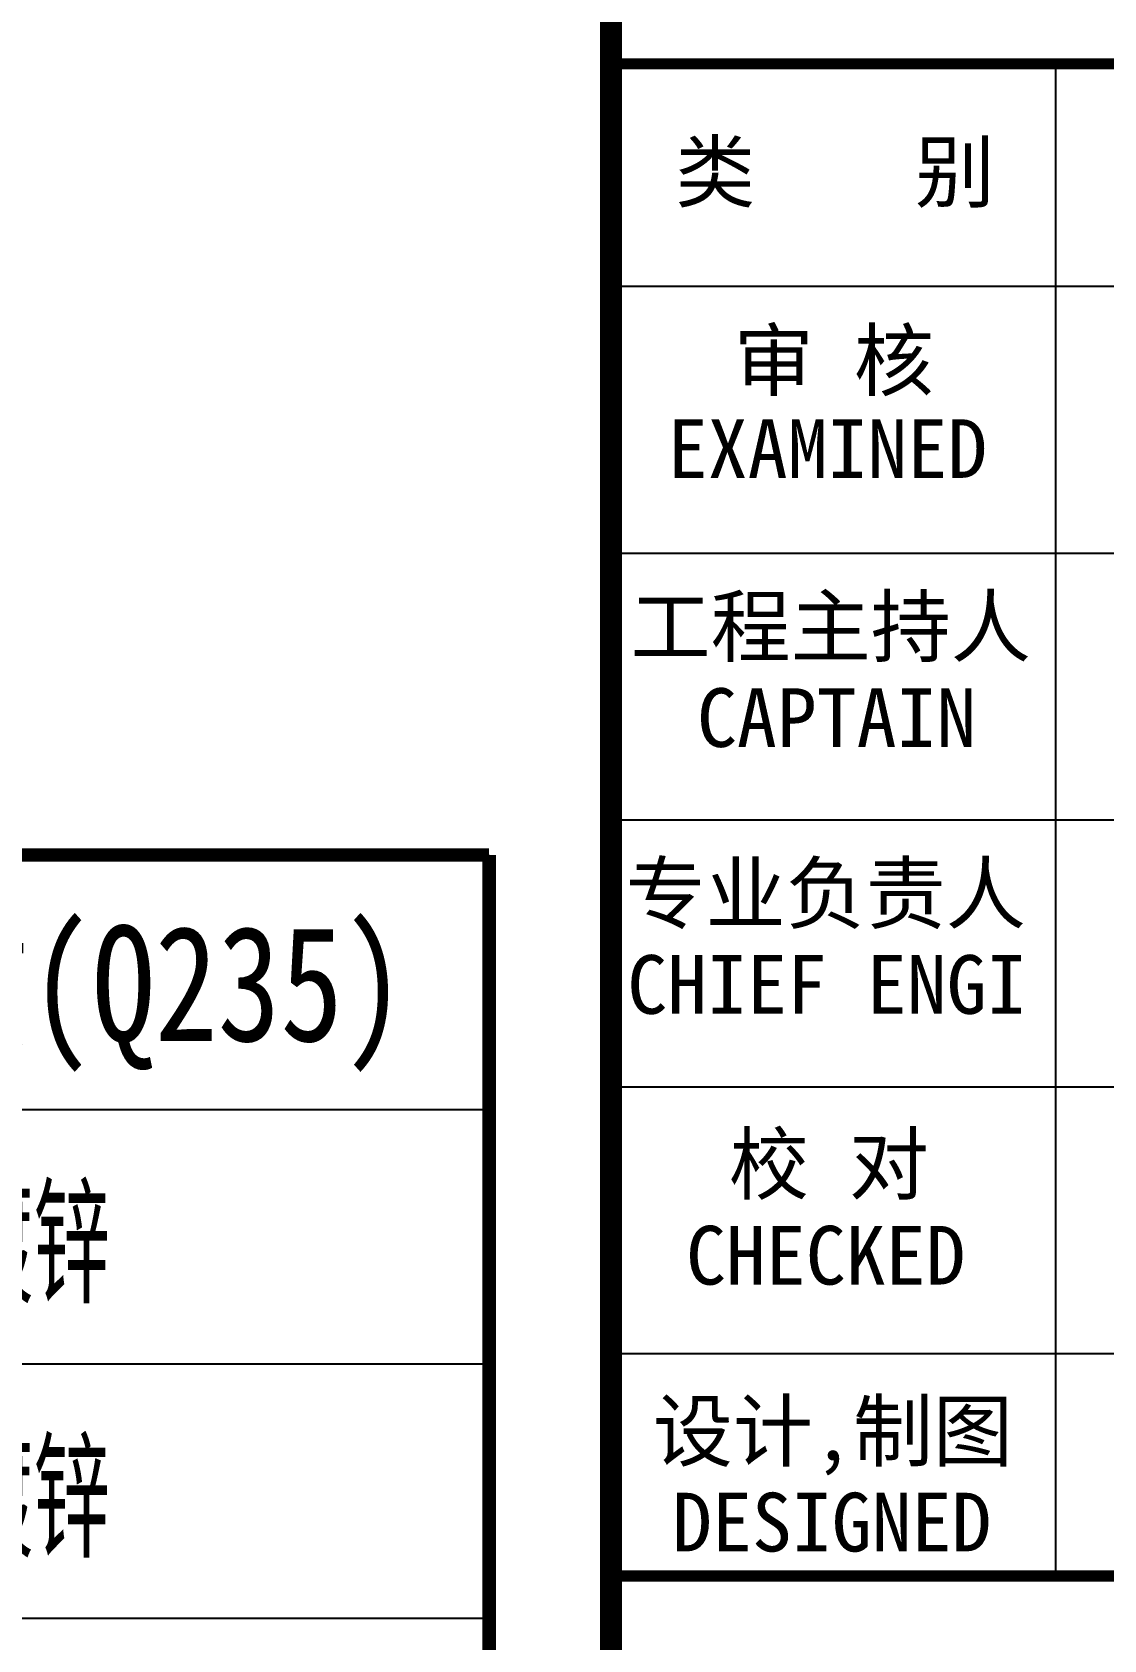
# Model space of a CAD drawing. Extents: x 69728788 to 150163257, y 20675998 to 43663798.
# Drawn here: x 75143425 to 75153028, y 21090668 to 21105068 of the extents above; entities that cross this region are included whole.
import ezdxf

# ---------------------------------------------------------------- set-up
doc = ezdxf.new("R2010")
doc.units = 0
doc.header["$LTSCALE"] = 1000
doc.header["$MEASUREMENT"] = 0
doc.layers.add('20', color=2, linetype='CONTINUOUS', lineweight=35)
doc.layers.add('TEXT', color=7, linetype='CONTINUOUS')
doc.layers.add('图框', color=253, linetype='CONTINUOUS')
doc.styles.add('-宋体', font='')
doc.styles.add('STYLE-黑体', font='simhei.ttf')
doc.styles.add('TSSD_Rein', font='atssdeng.shx', dxfattribs={"width": 0.7, "bigfont": 'atssdchn.shx'})
doc.styles.get('-宋体').set_extended_font_data('SimSun')

# ---------------------------------------------------------------- blocks, each defined once
blk = doc.blocks.new('253639')
at = {"layer": 'TEXT'}
for p, q in [((75191887, 21041597), (75217178, 21041597)), ((75191887, 21041597), (75217178, 21041597)), ((75191887, 21041597), (75217178, 21041597)), ((75191887, 21041597), (75217178, 21041597)), ((75191887, 21041597), (75217178, 21041597)), ((75191887, 21039888), (75217178, 21039888)), ((75191887, 21039888), (75217178, 21039888)), ((75191887, 21038179), (75217178, 21038179)), ((75191887, 21036471), (75217178, 21036471))]:
    blk.add_line(p, q, dxfattribs=at)
at = {"layer": 'TEXT', "const_width": 90.3}
for points in [[(75191887, 21041597), (75217178, 21041597)], [(75191887, 21041597), (75191887, 21016101), (75217178, 21016101), (75217178, 21041597)]]:
    blk.add_lwpolyline(points, dxfattribs=at)
at = {"layer": 'TEXT'}
for s, style, width, p in [('材质(Q235)', '-宋体', 0.8, (75212399, 21040347)), ('镀锌', 'TSSD_Rein', 0.7, (75213599, 21038585)), ('镀锌', 'TSSD_Rein', 0.7, (75213599, 21036877))]:
    blk.add_text(s, height=774.4, dxfattribs=dict(at, style=style, width=width)).set_placement(p)

msp = doc.modelspace()

# ---------------------------------------------------------------- linework, layer by layer
at = {"layer": '图框', "color": 0}
for p, q in [((75148612, 21102792.8), (75160630.5, 21102792.8)), ((75148612, 21102792.8), (75160630.5, 21102792.8)), ((75148612, 21100402.4), (75160630.5, 21100402.4)), ((75148612, 21098012), (75160630.5, 21098012)), ((75148612, 21095621.6), (75160630.5, 21095621.6)), ((75148612, 21093231.2), (75160630.5, 21093231.2))]:
    msp.add_line(p, q, dxfattribs=at)
at = {"layer": '图框', "color": 4, "const_width": 197.2}
msp.add_lwpolyline([(75148612, 21122287.7), (75148612, 21042287.7)], dxfattribs=at)
at = {"layer": '图框', "color": 0, "const_width": 100}
msp.add_lwpolyline([(75148612, 21104784.8), (75160630.5, 21104784.8), (75160630.5, 21084466.4), (75148612, 21084466.4)], close=True, dxfattribs=at)
at = {"layer": '图框', "color": 0}
for points in [[(75152596, 21102792.8), (75152596, 21104784.8)], [(75152596, 21091239.2), (75152596, 21102792.8)]]:
    msp.add_lwpolyline(points, dxfattribs=at)
at = {"layer": '图框', "color": 0, "const_width": 100}
msp.add_lwpolyline([(75148612, 21091239.2), (75160630.5, 21091239.2)], dxfattribs=at)

# ---------------------------------------------------------------- block references
at = {"layer": '20', "xscale": 1.333330001682043, "yscale": 1.333329999819398, "zscale": 1.33333}
msp.add_blockref('253639', (-25141800.3, -6957695.5), dxfattribs=at)

# ---------------------------------------------------------------- texts
at = {"layer": '图框', "color": 0, "style": 'STYLE-黑体'}
for s, p in [('类    别 ', (75149186.5, 21103554.5)), ('审 核', (75149712.1, 21101865)), ('EXAMINED ', (75149120.7, 21101075.2)), ('工程主持人', (75148786.8, 21099482.5)), ('CAPTAIN', (75149381.7, 21098665.8)), ('专业负责人', (75148742.1, 21097092.1)), ('CHIEF ENGI', (75148757.5, 21096275.4)), ('校 对', (75149667.3, 21094666.8)), ('CHECKED  ', (75149283.6, 21093850.1)), ('设计,制图', (75148986.8, 21092276.4)), ('DESIGNED ', (75149158.8, 21091459.7))]:
    msp.add_text(s, height=525.89, dxfattribs=at).set_placement(p)

doc.saveas('drawing.dxf')
